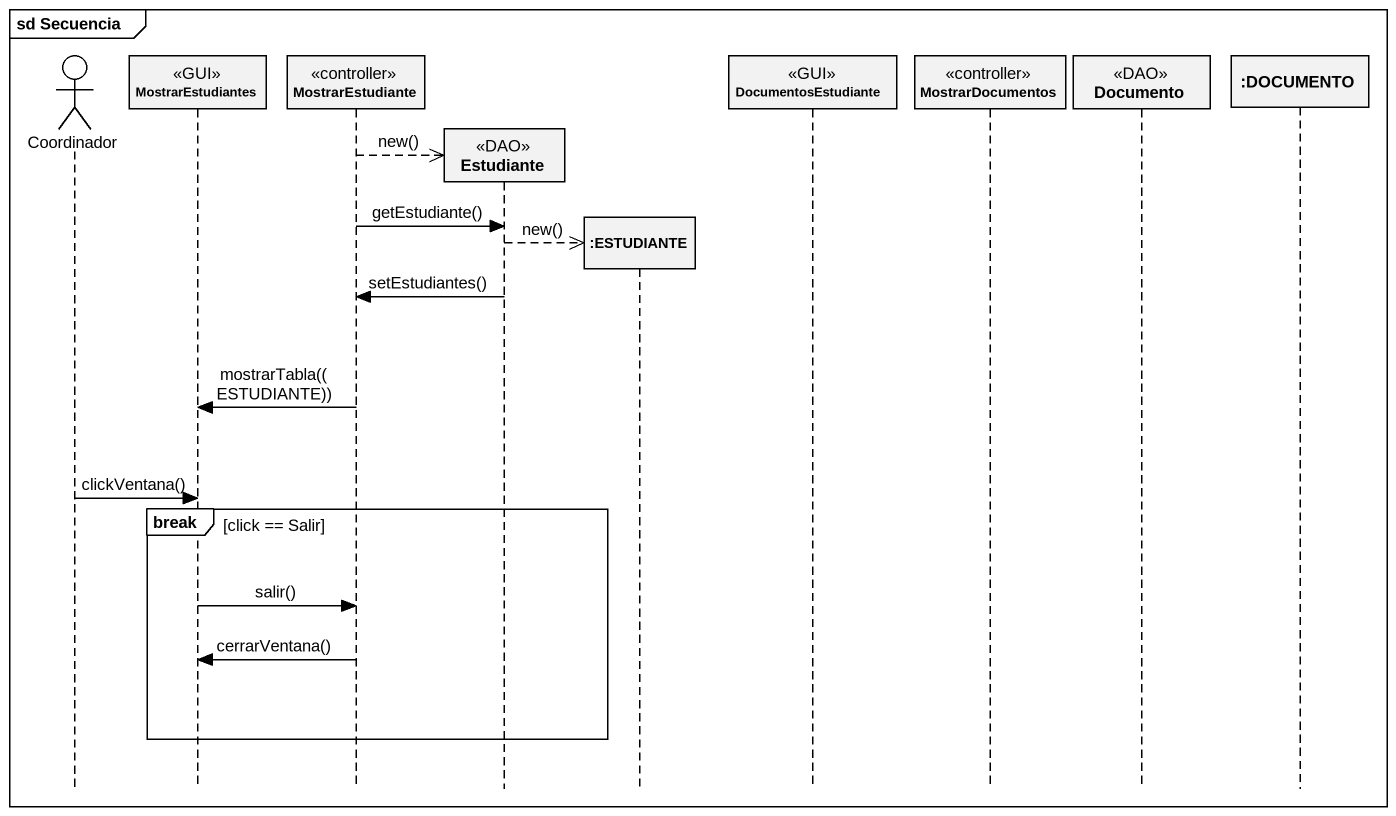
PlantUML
@startuml
mainframe sd Secuencia
hide footbox
actor Coordinador
participant MostrarEstudiantes <<GUI>>
participant MostrarEstudiante <<controller>>
participant Estudiante <<DAO>>
participant ":ESTUDIANTE" as ESTUDIANTE
participant DocumentosEstudiante <<GUI>>
participant MostrarDocumentos <<controller>>
participant Documento <<DAO>>
participant ":DOCUMENTO" as DOCUMENTO

MostrarEstudiante -->> Estudiante ** : new()
MostrarEstudiante -> Estudiante : getEstudiante()
Estudiante -->> ESTUDIANTE ** : new()
Estudiante -> MostrarEstudiante : setEstudiantes()
MostrarEstudiante -> MostrarEstudiantes : mostrarTabla((ESTUDIANTE))
Coordinador -> MostrarEstudiantes : clickVentana()
break click == Salir
  MostrarEstudiantes -> MostrarEstudiante : salir()
  MostrarEstudiante -> MostrarEstudiantes : cerrarVentana()
end
@enduml
